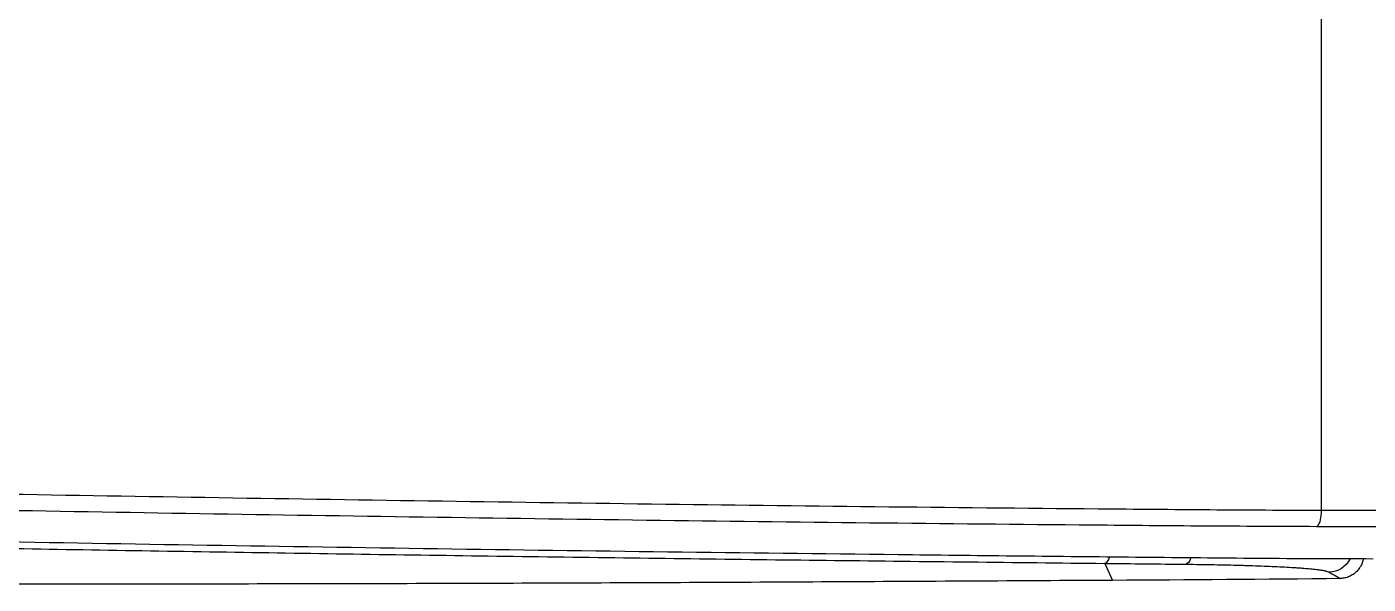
# Model space of a CAD drawing. Header units: millimetres. Extents: x -33000 to 294000, y 0 to 42408.
# Drawn here: x 56960.6 to 57045.4, y 13544.8 to 13580 of the extents above; entities that cross this region are included whole.
import ezdxf

# ---------------------------------------------------------------- set-up
doc = ezdxf.new("R2010")
doc.units = ezdxf.units.MM
doc.header["$LTSCALE"] = 50
doc.layers.add('arch', color=8, linetype='Continuous')

msp = doc.modelspace()

# ---------------------------------------------------------------- linework, layer by layer
at = {"layer": 'arch', "linetype": 'Continuous'}
msp.add_line((57028.721, 13546.077), (57029.217, 13545.004), dxfattribs=at)
at = {"layer": 'arch', "linetype": 'Continuous', "extrusion": (0, 0, -1)}
for centre, major_axis, ratio, start_param, end_param in [((57028.711, 13547.575, 0), (-0.016, -1.5), 0.325973, 5.536653, 6.229937), ((57033.844, 13547.52, 0), (-0.015, -1.5), 0.325966, 5.522271, 6.229682), ((57042.892, 13547.019, 0), (-0.743, -1.303), 0.994967, 4.657187, 5.748937)]:
    msp.add_ellipse(centre, major_axis=major_axis, ratio=ratio, start_param=start_param, end_param=end_param, dxfattribs=at)
at = {"layer": 'arch', "linetype": 'Continuous'}
for points in [[(57042.426, 13549.415, 0), (57042.426, 13679.542, 0), (57042.426, 13809.669, 0), (57042.426, 13939.796, 0)], [(57028.721, 13546.077, 0), (57030.432, 13546.058, 0), (57032.144, 13546.039, 0), (57033.855, 13546.022, 0)], [(57043.614, 13545.122, 0), (57038.815, 13545.053, 0), (57034.016, 13545.032, 0), (57029.217, 13545.004, 0)]]:
    msp.add_open_spline(points, degree=3, dxfattribs=at)
for points, knots in [([(57042.426, 13549.415, 0), (57040.073, 13549.423, 0), (57037.72, 13549.436, 0), (57033.015, 13549.469, 0), (57030.662, 13549.489, 0), (57023.604, 13549.551, 0), (57018.898, 13549.597, 0), (57009.487, 13549.699, 0), (57000.076, 13549.812, 0), (56990.666, 13549.943, 0), (56981.255, 13550.081, 0), (56976.55, 13550.154, 0), (56967.139, 13550.306, 0), (56962.434, 13550.385, 0), (56948.319, 13550.637, 0), (56938.909, 13550.821, 0), (56929.5, 13551.057, 0)], [0, 0, 0, 0, 0.0625, 0.0625, 0.125, 0.125, 0.25, 0.25, 0.375, 0.5, 0.5, 0.625, 0.625, 0.75, 0.75, 1, 1, 1, 1]), ([(56929.166, 13550.059, 0), (56938.577, 13549.822, 0), (56947.989, 13549.638, 0), (56962.107, 13549.387, 0), (56966.813, 13549.307, 0), (56976.225, 13549.155, 0), (56980.931, 13549.083, 0), (56990.344, 13548.944, 0), (56995.05, 13548.879, 0), (57004.462, 13548.757, 0), (57009.169, 13548.7, 0), (57018.581, 13548.598, 0), (57023.288, 13548.552, 0), (57030.348, 13548.49, 0), (57032.701, 13548.47, 0), (57037.408, 13548.437, 0), (57039.761, 13548.424, 0), (57042.115, 13548.417, 0)], [0, 0, 0, 0, 0.25, 0.25, 0.375, 0.375, 0.5, 0.5, 0.625, 0.625, 0.75, 0.75, 0.875, 0.875, 0.9375, 0.9375, 1, 1, 1, 1]), ([(57084.502, 13550.105, 0), (57082.716, 13550.034, 0), (57080.934, 13549.974, 0), (57078.267, 13549.893, 0), (57077.379, 13549.867, 0), (57075.605, 13549.817, 0), (57074.72, 13549.793, 0), (57072.065, 13549.725, 0), (57070.3, 13549.683, 0), (57066.777, 13549.609, 0), (57065.02, 13549.577, 0), (57059.76, 13549.492, 0), (57056.271, 13549.453, 0), (57049.324, 13549.41, 0), (57045.867, 13549.405, 0), (57042.426, 13549.415, 0)], [0, 0, 0, 0, 0.125, 0.125, 0.1875, 0.1875, 0.25, 0.25, 0.375, 0.375, 0.5, 0.5, 0.75, 0.75, 1, 1, 1, 1]), ([(56892.084, 13548.794, 0), (56903.466, 13548.378, 0), (56914.85, 13548.018, 0), (56929.082, 13547.652, 0), (56931.928, 13547.583, 0), (56937.621, 13547.453, 0), (56943.314, 13547.33, 0), (56949.008, 13547.219, 0), (56954.701, 13547.112, 0), (56957.548, 13547.06, 0), (56966.088, 13546.91, 0), (56971.782, 13546.817, 0), (56983.169, 13546.64, 0), (56988.863, 13546.558, 0), (57000.251, 13546.404, 0), (57005.945, 13546.333, 0), (57014.486, 13546.233, 0), (57017.333, 13546.201, 0), (57023.027, 13546.138, 0), (57025.874, 13546.107, 0), (57028.721, 13546.077, 0)], [0, 0, 0, 0, 0.25, 0.25, 0.3125, 0.3125, 0.375, 0.4375, 0.4375, 0.5, 0.5, 0.625, 0.625, 0.75, 0.75, 0.875, 0.875, 0.9375, 0.9375, 1, 1, 1, 1]), ([(57042.115, 13548.417, 0), (57042.135, 13548.42, 0), (57042.156, 13548.43, 0), (57042.196, 13548.46, 0), (57042.216, 13548.481, 0), (57042.253, 13548.534, 0), (57042.271, 13548.566, 0), (57042.305, 13548.64, 0), (57042.321, 13548.681, 0), (57042.349, 13548.773, 0), (57042.362, 13548.823, 0), (57042.385, 13548.93, 0), (57042.394, 13548.986, 0), (57042.41, 13549.104, 0), (57042.416, 13549.165, 0), (57042.424, 13549.289, 0), (57042.426, 13549.352, 0), (57042.426, 13549.415, 0)], [0, 0, 0, 0, 0.125, 0.125, 0.25, 0.25, 0.375, 0.375, 0.5, 0.5, 0.625, 0.625, 0.75, 0.75, 0.875, 0.875, 1, 1, 1, 1]), ([(57042.115, 13548.417, 0), (57045.569, 13548.406, 0), (57049.041, 13548.411, 0), (57056.016, 13548.455, 0), (57059.52, 13548.494, 0), (57064.801, 13548.578, 0), (57066.565, 13548.611, 0), (57070.103, 13548.685, 0), (57071.875, 13548.727, 0), (57074.54, 13548.795, 0), (57075.43, 13548.819, 0), (57077.211, 13548.869, 0), (57078.102, 13548.895, 0), (57080.78, 13548.976, 0), (57082.569, 13549.036, 0), (57084.362, 13549.107, 0)], [0, 0, 0, 0, 0.25, 0.25, 0.5, 0.5, 0.625, 0.625, 0.75, 0.75, 0.8125, 0.8125, 0.875, 0.875, 1, 1, 1, 1]), ([(57045.691, 13546.353, 0), (57044.478, 13546.354, 0), (57043.265, 13546.358, 0), (57040.838, 13546.369, 0), (57039.625, 13546.377, 0), (57035.985, 13546.404, 0), (57033.558, 13546.427, 0), (57029.919, 13546.464, 0), (57028.705, 13546.477, 0), (57026.279, 13546.503, 0), (57025.066, 13546.515, 0), (57021.426, 13546.554, 0), (57019, 13546.58, 0), (57011.721, 13546.661, 0), (57006.869, 13546.719, 0), (56997.163, 13546.842, 0), (56992.311, 13546.907, 0), (56982.606, 13547.047, 0), (56977.754, 13547.121, 0), (56968.049, 13547.276, 0), (56963.197, 13547.358, 0), (56948.64, 13547.616, 0), (56938.935, 13547.804, 0), (56929.232, 13548.047, 0)], [0, 0, 0, 0, 0.03125, 0.03125, 0.0625, 0.0625, 0.125, 0.125, 0.15625, 0.15625, 0.1875, 0.1875, 0.25, 0.25, 0.375, 0.375, 0.5, 0.5, 0.625, 0.625, 0.75, 0.75, 1, 1, 1, 1]), ([(57045.064, 13546.357, 0), (57045.063, 13546.348, 0), (57045.061, 13546.338, 0), (57045.054, 13546.305, 0), (57045.049, 13546.281, 0), (57045.037, 13546.234, 0), (57045.03, 13546.211, 0), (57045.009, 13546.141, 0), (57044.977, 13546.05, 0), (57044.936, 13545.963, 0), (57044.902, 13545.898, 0), (57044.89, 13545.877, 0), (57044.865, 13545.835, 0), (57044.852, 13545.814, 0), (57044.785, 13545.713, 0), (57044.724, 13545.638, 0), (57044.622, 13545.535, 0), (57044.586, 13545.502, 0), (57044.511, 13545.439, 0), (57044.472, 13545.41, 0), (57044.353, 13545.328, 0), (57044.268, 13545.282, 0), (57044.156, 13545.234, 0), (57044.134, 13545.225, 0), (57044.088, 13545.208, 0), (57044.065, 13545.2, 0), (57043.996, 13545.178, 0), (57043.949, 13545.165, 0), (57043.808, 13545.135, 0), (57043.712, 13545.124, 0), (57043.614, 13545.122, 0)], [0, 0, 0, 0, 0.013928, 0.013928, 0.049145, 0.049145, 0.084362, 0.084362, 0.154796, 0.22523, 0.22523, 0.260446, 0.260446, 0.295663, 0.295663, 0.436531, 0.436531, 0.506964, 0.506964, 0.577398, 0.577398, 0.718265, 0.718265, 0.753482, 0.753482, 0.788699, 0.788699, 0.859133, 0.859133, 1, 1, 1, 1]), ([(57029.217, 13545.004, 0), (57026.244, 13544.987, 0), (57023.272, 13544.969, 0), (57017.327, 13544.935, 0), (57014.354, 13544.918, 0), (57005.436, 13544.871, 0), (56999.491, 13544.843, 0), (56990.573, 13544.81, 0), (56987.601, 13544.801, 0), (56981.655, 13544.785, 0), (56972.737, 13544.766, 0), (56963.82, 13544.762, 0), (56951.929, 13544.77, 0), (56945.984, 13544.78, 0), (56937.066, 13544.817, 0), (56934.094, 13544.833, 0), (56928.149, 13544.873, 0), (56925.176, 13544.898, 0), (56916.259, 13544.986, 0), (56910.315, 13545.063, 0), (56898.426, 13545.248, 0), (56892.482, 13545.357, 0), (56886.538, 13545.482, 0)], [0, 0, 0, 0, 0.0625, 0.0625, 0.125, 0.125, 0.25, 0.25, 0.3125, 0.3125, 0.375, 0.5, 0.5, 0.625, 0.625, 0.6875, 0.6875, 0.75, 0.75, 0.875, 0.875, 1, 1, 1, 1]), ([(57033.855, 13546.022, 0), (57034.164, 13546.018, 0), (57034.468, 13546.015, 0), (57035.063, 13546.006, 0), (57035.647, 13545.997, 0), (57036.491, 13545.98, 0), (57037.03, 13545.966, 0), (57037.427, 13545.955, 0), (57037.558, 13545.952, 0), (57037.752, 13545.946, 0), (57037.816, 13545.944, 0), (57037.944, 13545.94, 0), (57038.26, 13545.93, 0), (57038.805, 13545.91, 0), (57039.479, 13545.882, 0), (57040.103, 13545.851, 0), (57040.484, 13545.829, 0), (57040.711, 13545.814, 0), (57040.756, 13545.811, 0), (57040.844, 13545.805, 0), (57040.888, 13545.802, 0), (57041.017, 13545.793, 0), (57041.101, 13545.787, 0), (57041.343, 13545.768, 0), (57041.643, 13545.743, 0), (57042.031, 13545.703, 0), (57042.246, 13545.674, 0), (57042.44, 13545.646, 0), (57042.527, 13545.631, 0), (57042.621, 13545.612, 0), (57042.639, 13545.608, 0), (57042.673, 13545.6, 0), (57042.723, 13545.589, 0), (57042.767, 13545.577, 0), (57042.844, 13545.553, 0), (57042.885, 13545.537, 0), (57042.913, 13545.521, 0)], [0, 0, 0, 0, 0.0625, 0.0625, 0.125, 0.1875, 0.25, 0.25, 0.28125, 0.28125, 0.296875, 0.296875, 0.3125, 0.375, 0.4375, 0.5, 0.5625, 0.5625, 0.578125, 0.578125, 0.59375, 0.59375, 0.625, 0.625, 0.6875, 0.75, 0.8125, 0.8125, 0.875, 0.875, 0.890625, 0.890625, 0.90625, 0.9375, 0.9375, 1, 1, 1, 1]), ([(57042.913, 13545.521, 0), (57043, 13545.472, 0), (57043.087, 13545.422, 0), (57043.321, 13545.289, 0), (57043.468, 13545.206, 0), (57043.614, 13545.122, 0)], [0, 0, 0, 0, 0.373068, 0.373068, 1, 1, 1, 1])]:
    msp.add_open_spline(points, degree=3, knots=knots, dxfattribs=at)

doc.saveas('drawing.dxf')
